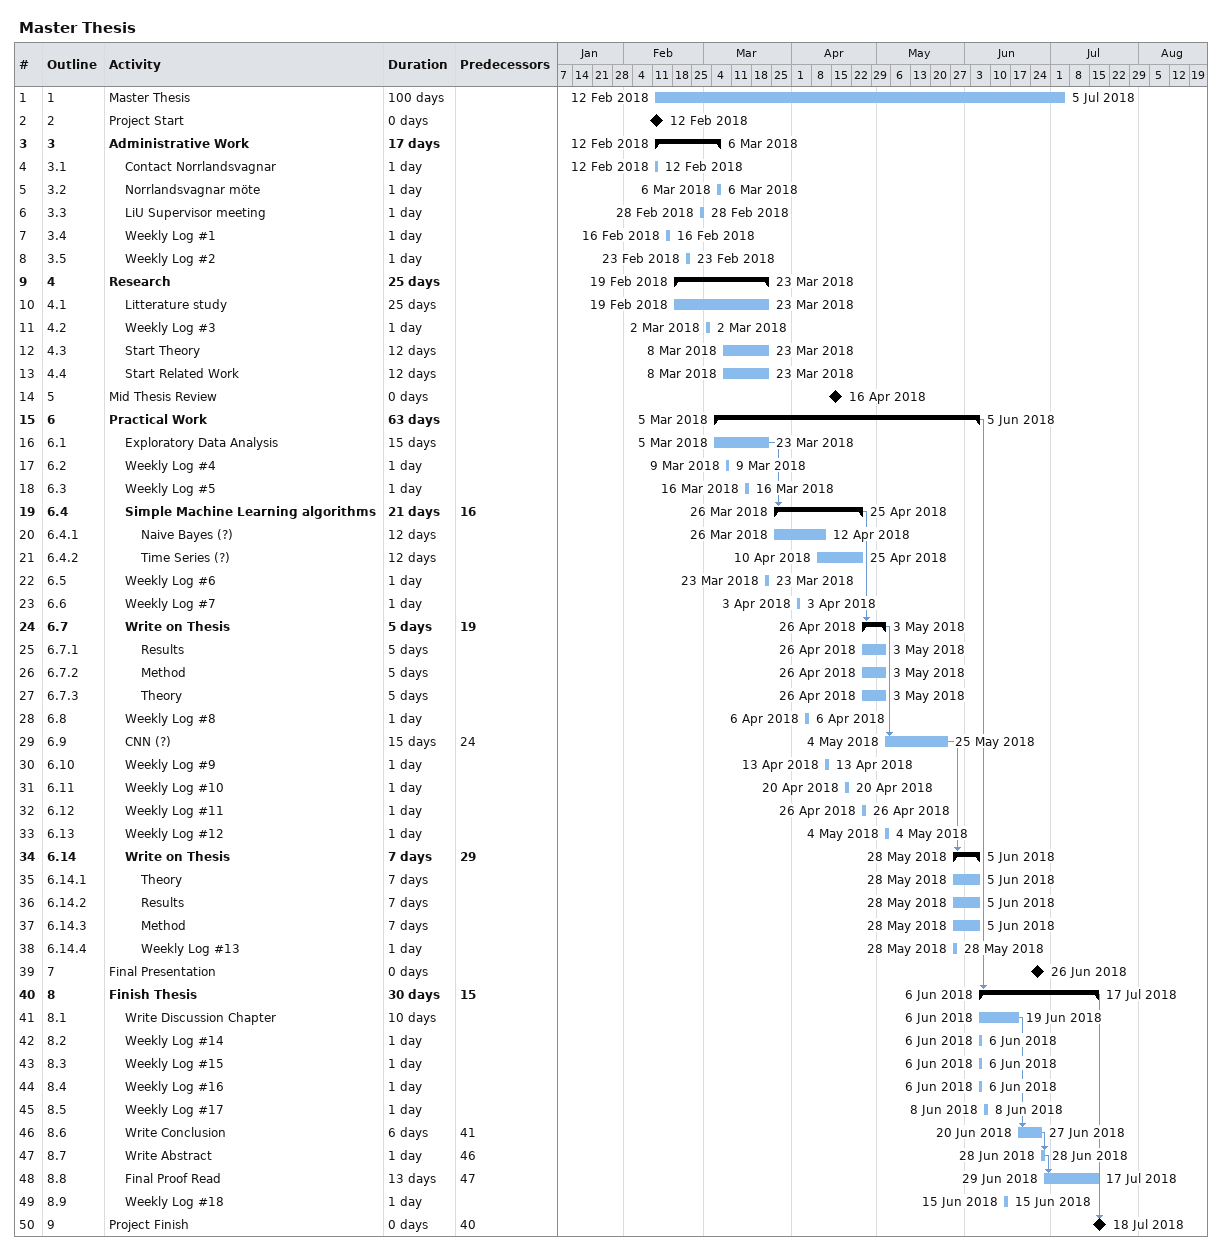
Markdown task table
Master Thesis

| ID | WBS | Task | Duration | Start | Finish | Predecessors |
|---|---|---|---|---|---|---|
| 1 | 1 | Master Thesis | 100d | 2018-02-12 | 2018-07-05 |  |
| 2 | 2 | Project Start | 0d | 2018-02-12 | 2018-02-12 |  |
| 3 | 3 | **Administrative Work** | 17d | 2018-02-12 | 2018-03-06 |  |
| 4 | 3.1 | Contact Norrlandsvagnar | 1d | 2018-02-12 | 2018-02-12 |  |
| 5 | 3.2 | Norrlandsvagnar möte | 1d | 2018-03-06 | 2018-03-06 |  |
| 6 | 3.3 | LiU Supervisor meeting | 1d | 2018-02-28 | 2018-02-28 |  |
| 7 | 3.4 | Weekly Log #1 | 1d | 2018-02-16 | 2018-02-16 |  |
| 8 | 3.5 | Weekly Log #2 | 1d | 2018-02-23 | 2018-02-23 |  |
| 9 | 4 | **Research** | 25d | 2018-02-19 | 2018-03-23 |  |
| 10 | 4.1 | Litterature study | 25d | 2018-02-19 | 2018-03-23 |  |
| 11 | 4.2 | Weekly Log #3 | 1d | 2018-03-02 | 2018-03-02 |  |
| 12 | 4.3 | Start Theory | 12d | 2018-03-08 | 2018-03-23 |  |
| 13 | 4.4 | Start Related Work | 12d | 2018-03-08 | 2018-03-23 |  |
| 14 | 5 | Mid Thesis Review | 0d | 2018-04-16 | 2018-04-16 |  |
| 15 | 6 | **Practical Work** | 63d | 2018-03-05 | 2018-06-05 |  |
| 16 | 6.1 | Exploratory Data Analysis | 15d | 2018-03-05 | 2018-03-23 |  |
| 17 | 6.2 | Weekly Log #4 | 1d | 2018-03-09 | 2018-03-09 |  |
| 18 | 6.3 | Weekly Log #5 | 1d | 2018-03-16 | 2018-03-16 |  |
| 19 | 6.4 | **Simple Machine Learning algorithms** | 21d | 2018-03-26 | 2018-04-25 | 16 |
| 20 | 6.4.1 | Naive Bayes (?) | 12d | 2018-03-26 | 2018-04-12 |  |
| 21 | 6.4.2 | Time Series (?) | 12d | 2018-04-10 | 2018-04-25 |  |
| 22 | 6.5 | Weekly Log #6 | 1d | 2018-03-23 | 2018-03-23 |  |
| 23 | 6.6 | Weekly Log #7 | 1d | 2018-04-03 | 2018-04-03 |  |
| 24 | 6.7 | **Write on Thesis** | 5d | 2018-04-26 | 2018-05-03 | 19 |
| 25 | 6.7.1 | Results | 5d | 2018-04-26 | 2018-05-03 |  |
| 26 | 6.7.2 | Method | 5d | 2018-04-26 | 2018-05-03 |  |
| 27 | 6.7.3 | Theory | 5d | 2018-04-26 | 2018-05-03 |  |
| 28 | 6.8 | Weekly Log #8 | 1d | 2018-04-06 | 2018-04-06 |  |
| 29 | 6.9 | CNN (?) | 15d | 2018-05-04 | 2018-05-25 | 24 |
| 30 | 6.10 | Weekly Log #9 | 1d | 2018-04-13 | 2018-04-13 |  |
| 31 | 6.11 | Weekly Log #10 | 1d | 2018-04-20 | 2018-04-20 |  |
| 32 | 6.12 | Weekly Log #11 | 1d | 2018-04-26 | 2018-04-26 |  |
| 33 | 6.13 | Weekly Log #12 | 1d | 2018-05-04 | 2018-05-04 |  |
| 34 | 6.14 | **Write on Thesis** | 7d | 2018-05-28 | 2018-06-05 | 29 |
| 35 | 6.14.1 | Theory | 7d | 2018-05-28 | 2018-06-05 |  |
| 36 | 6.14.2 | Results | 7d | 2018-05-28 | 2018-06-05 |  |
| 37 | 6.14.3 | Method | 7d | 2018-05-28 | 2018-06-05 |  |
| 38 | 6.14.4 | Weekly Log #13 | 1d | 2018-05-28 | 2018-05-28 |  |
| 39 | 7 | Final Presentation | 0d | 2018-06-26 | 2018-06-26 |  |
| 40 | 8 | **Finish Thesis** | 30d | 2018-06-06 | 2018-07-17 | 15 |
| 41 | 8.1 | Write Discussion Chapter | 10d | 2018-06-06 | 2018-06-19 |  |
| 42 | 8.2 | Weekly Log #14 | 1d | 2018-06-06 | 2018-06-06 |  |
| 43 | 8.3 | Weekly Log #15 | 1d | 2018-06-06 | 2018-06-06 |  |
| 44 | 8.4 | Weekly Log #16 | 1d | 2018-06-06 | 2018-06-06 |  |
| 45 | 8.5 | Weekly Log #17 | 1d | 2018-06-08 | 2018-06-08 |  |
| 46 | 8.6 | Write Conclusion | 6d | 2018-06-20 | 2018-06-27 | 41 |
| 47 | 8.7 | Write Abstract | 1d | 2018-06-28 | 2018-06-28 | 46 |
| 48 | 8.8 | Final Proof Read | 13d | 2018-06-29 | 2018-07-17 | 47 |
| 49 | 8.9 | Weekly Log #18 | 1d | 2018-06-15 | 2018-06-15 |  |
| 50 | 9 | Project Finish | 0d | 2018-07-18 | 2018-07-18 | 40 |
